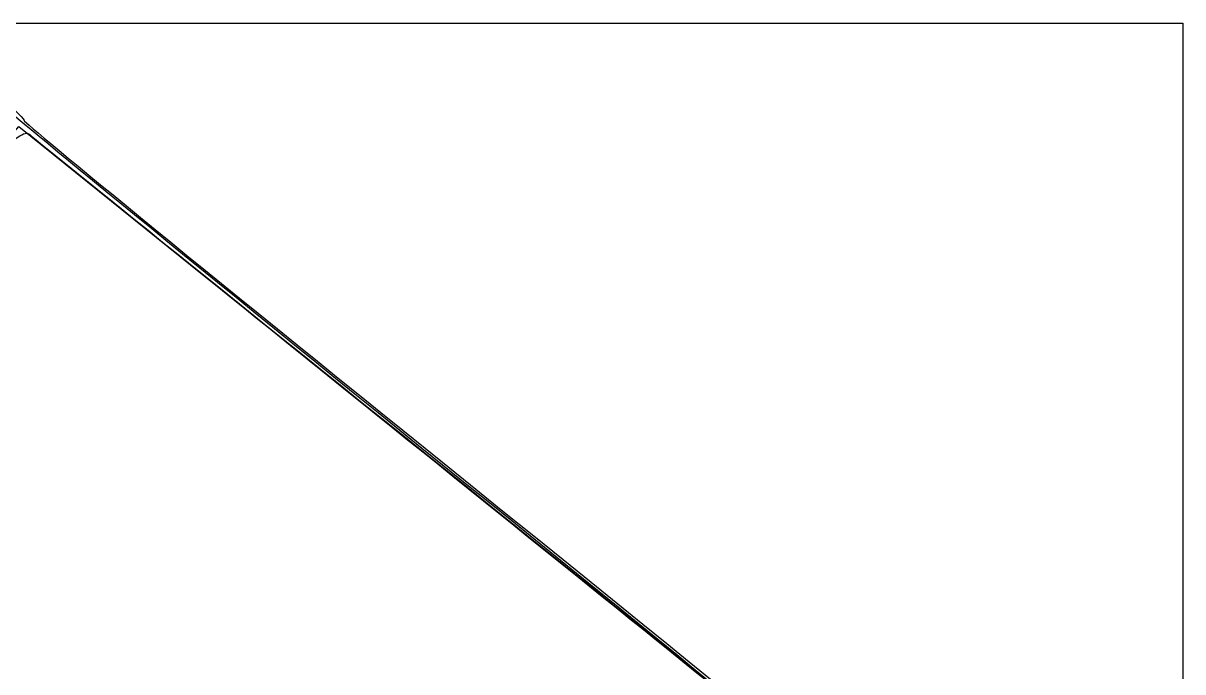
# Model space of a CAD drawing. Extents: x 143 to 420, y 187 to 724.
# Drawn here: x 329.6 to 420.4, y 588.8 to 639.6 of the extents above; entities that cross this region are included whole.
import ezdxf

# ---------------------------------------------------------------- set-up
doc = ezdxf.new("R2010")
doc.units = 0
doc.layers.add('Calque_1', color=7, linetype='CONTINUOUS')
doc.layers.add('Calque_2', color=7, linetype='CONTINUOUS')

msp = doc.modelspace()

# ---------------------------------------------------------------- linework, layer by layer
at = {"layer": 'Calque_1', "color": 7}
for points in [[(311.690607, 611.10501), (329.238826, 631.52866), (343.608379, 619.942176)], [(311.690607, 611.105007), (329.238826, 631.528657), (343.608379, 619.942173)]]:
    msp.add_lwpolyline(points, dxfattribs=at)
for points in [[(324.007912, 636.428561), (324.539047, 636.428561), (329.634969, 632.425352), (329.634969, 632.008102)], [(328.102912, 633.053187), (329.085967, 632.100804), (345.385432, 618.797045), (364.323925, 603.489287)], [(328.102912, 633.052133), (329.085967, 632.099749), (345.385432, 618.79599), (364.323925, 603.488232)], [(328.102945, 633.053089), (329.086, 632.100705), (345.385465, 618.796946), (364.323958, 603.489188)], [(311.697991, 611.187625), (327.437378, 629.50474), (329.339337, 631.543221), (330.082603, 630.892053)], [(311.697991, 611.187265), (327.437378, 629.504378), (329.339337, 631.542862), (330.082603, 630.891694)], [(329.634969, 632.008102), (329.634969, 631.798839), (345.376795, 618.943697), (364.616821, 603.441085)], [(330.082603, 630.892053), (330.538577, 630.492581), (345.96407, 618.061655), (364.361472, 603.267758)], [(330.082603, 630.891694), (330.538577, 630.492222), (345.96407, 618.061292), (364.361472, 603.267399)], [(343.608379, 619.942176), (351.511614, 613.569616), (367.055321, 601.045635), (378.149948, 592.111133)], [(343.608379, 619.942173), (351.511614, 613.569619), (367.055321, 601.045631), (378.149948, 592.111133)], [(364.323925, 603.489287), (383.262418, 588.181519), (398.98496, 575.283631), (399.262856, 574.827261)], [(364.323925, 603.488232), (383.262418, 588.180464), (398.98496, 575.282576), (399.262856, 574.826206)], [(364.323958, 603.489188), (383.262451, 588.18142), (398.984993, 575.283532), (399.262889, 574.827162)], [(364.361472, 603.267758), (382.758875, 588.473855), (398.212916, 575.864741), (398.703767, 575.247468)], [(364.361472, 603.267399), (382.758875, 588.473525), (398.212916, 575.864379), (398.703767, 575.247106)], [(364.616821, 603.441085), (392.262866, 581.165376), (399.598673, 575.012789), (399.598673, 574.101764)], [(378.149948, 592.111133), (389.244575, 583.176615), (398.608696, 575.460357), (398.959115, 574.963902)], [(378.149948, 592.111133), (389.244575, 583.176615), (398.608696, 575.46039), (398.959115, 574.963902)], [(365.003535, 532.841332), (363.76444, 533.341809), (294.142387, 589.741695), (294.142387, 590.244974)], [(365.003535, 532.840969), (363.76444, 533.341479), (294.142387, 589.741332), (294.142387, 590.244612)], [(364.707112, 533.077033), (362.782144, 534.196431), (294.142387, 589.782572), (294.142387, 590.222031)], [(364.707112, 533.077), (362.782144, 534.196398), (294.142387, 589.782539), (294.142387, 590.221998)]]:
    msp.add_open_spline(points, degree=3, dxfattribs=at)
at = {"layer": 'Calque_2', "color": 7}
msp.add_lwpolyline([(302.768872, 639.623288), (420.402969, 639.623288), (420.402969, 186.934059), (302.768872, 186.934059)], close=True, dxfattribs=at)

doc.saveas('drawing.dxf')
